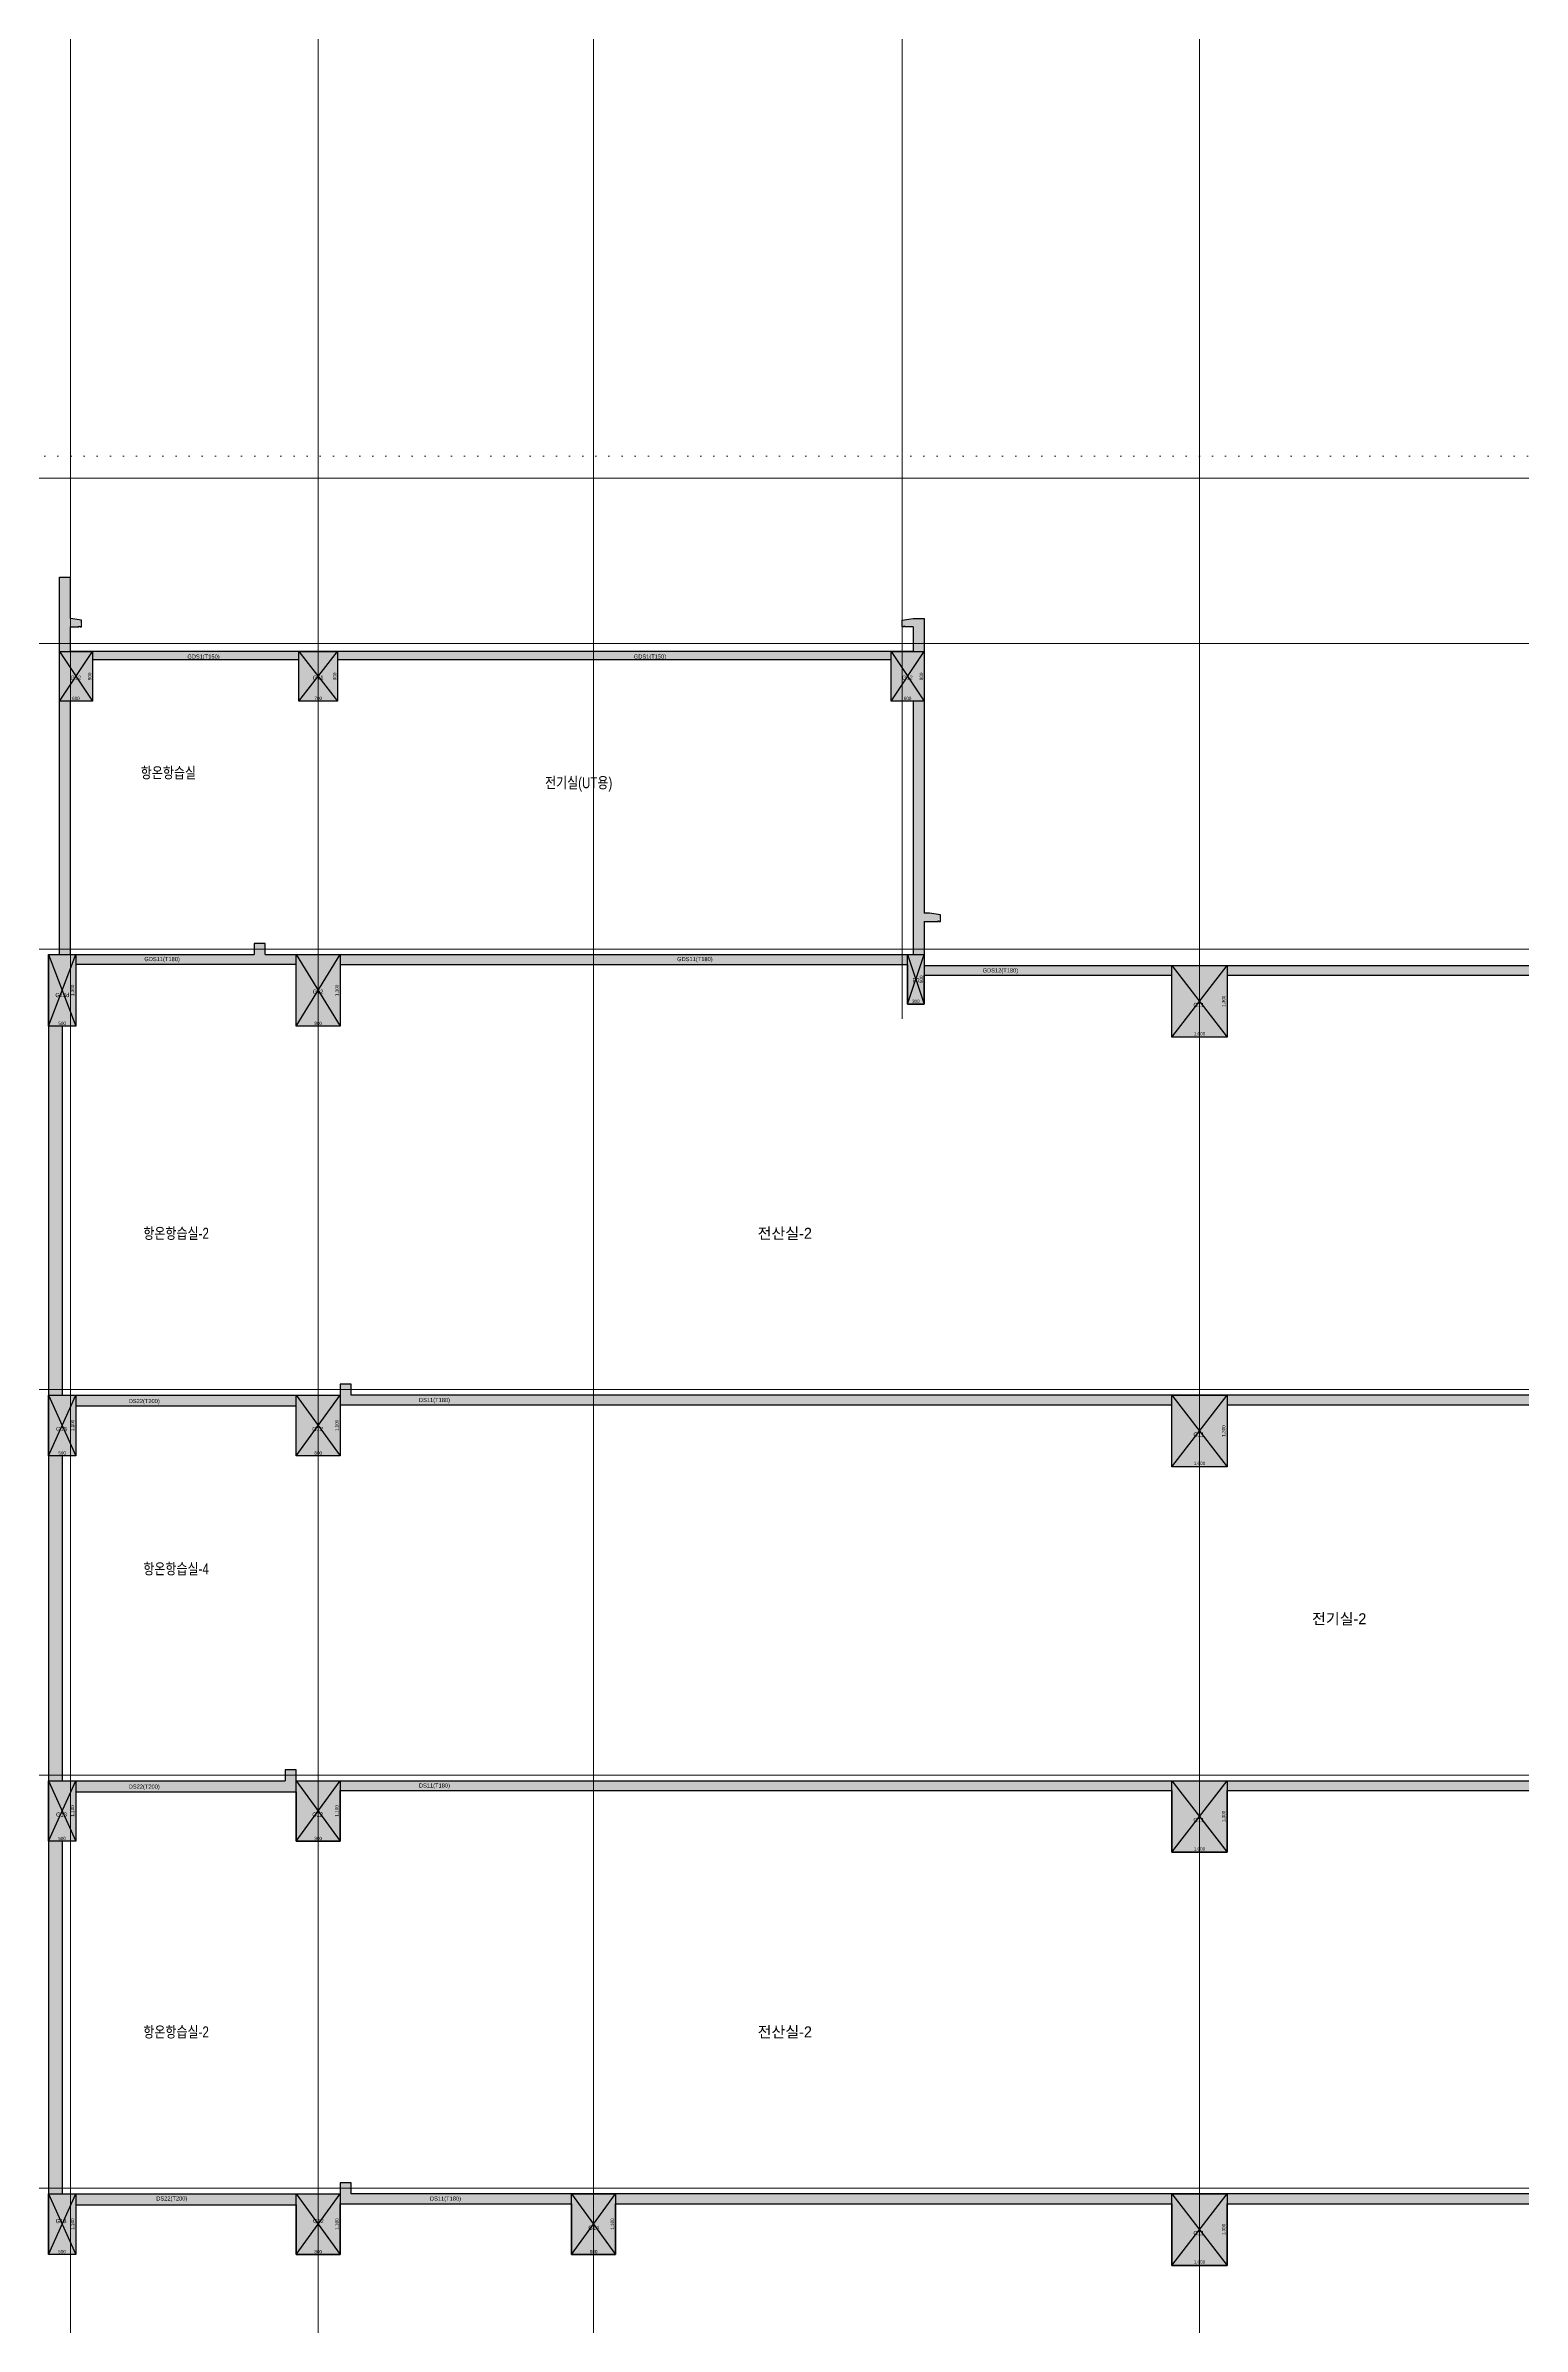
# Model space of a CAD drawing. Header units: millimetres. Extents: x 0 to 841000, y -4805 to 148500.
# Drawn here: x 327938 to 354751, y 50171 to 91582 of the extents above; entities that cross this region are included whole.
import ezdxf
from ezdxf.enums import TextEntityAlignment as Align

# ---------------------------------------------------------------- set-up
doc = ezdxf.new("R2010")
doc.units = ezdxf.units.MM
doc.header["$LTSCALE"] = 250
doc.linetypes.add('DOT', pattern=[6.35, 0, -6.35])
doc.layers.get('Defpoints').update_dxf_attribs({"color": 151})
doc.layers.add('A-CON', color=2, linetype='Continuous')
doc.layers.add('구조SOLID', color=253, linetype='Continuous')
doc.layers.add('AS-HIDLINE', color=205, linetype='Continuous', plot=False)
doc.layers.add('NO-TEXT', color=150, linetype='Continuous', plot=False)
doc.layers.add('CEN', color=1, linetype='Continuous', lineweight=9)
doc.styles.add('Gdim', font='Dotum.ttf')
doc.dimstyles.new('G-Xdim', dxfattribs={"dimscale": 30, "dimtxt": 2, "dimasz": 1, "dimexe": 1.2, "dimexo": 1.2, "dimgap": 0, "dimtad": 1, "dimdec": 1, "dimdsep": 46, "dimlunit": 6, "dimtxsty": 'Gdim', "dimcen": 1, "dimse1": 1, "dimse2": 1, "dimsd1": 1, "dimsd2": 1, "dimclrd": 1, "dimclre": 1, "dimclrt": 256, "dimadec": 0, "dimazin": 0, "dimtfac": 1, "dimtdec": 1, "dimtix": 1, "dimtmove": 2, "dimatfit": 1, "dimfxl": 2, "dimtolj": 1, "dimlwd": -1, "dimlwe": -1, "dimarcsym": 0})

# ---------------------------------------------------------------- blocks, each defined once
blk = doc.blocks.new('*D240')
at = {"layer": 'Defpoints', "color": 0, "linetype": 'Continuous', "transparency": 16777216}
for p in [(-500, -1100), (0, -1080), (0, -1100)]:
    blk.add_point(p, dxfattribs=at)
at = {"layer": 'AS-HIDLINE', "linetype": 'Continuous', "transparency": 16777216, "insert": (-250, -1050), "char_height": 60, "attachment_point": 5, "style": 'Gdim'}
blk.add_mtext('\\A1;500', dxfattribs=at)
blk = doc.blocks.new('*D241')
at = {"layer": 'Defpoints', "color": 0, "linetype": 'Continuous', "transparency": 16777216}
for p in [(0, 0), (-20, 0), (0, -1100)]:
    blk.add_point(p, dxfattribs=at)
at = {"layer": 'AS-HIDLINE', "linetype": 'Continuous', "transparency": 16777216, "insert": (-56, -550), "char_height": 60, "attachment_point": 5, "rotation": 90, "style": 'Gdim'}
blk.add_mtext('\\A1;1,100', dxfattribs=at)
blk = doc.blocks.new('*D226')
at = {"layer": 'Defpoints', "color": 0, "linetype": 'Continuous', "transparency": 16777216}
for p in [(-700, -1300), (300, -1280), (300, -1300)]:
    blk.add_point(p, dxfattribs=at)
at = {"layer": 'AS-HIDLINE', "linetype": 'Continuous', "transparency": 16777216, "insert": (-200, -1244), "char_height": 60, "attachment_point": 5, "style": 'Gdim'}
blk.add_mtext('\\A1;1,000', dxfattribs=at)
blk = doc.blocks.new('*D227')
at = {"layer": 'Defpoints', "color": 0, "linetype": 'Continuous', "transparency": 16777216}
for p in [(300, 0), (280, 0), (300, -1300)]:
    blk.add_point(p, dxfattribs=at)
at = {"layer": 'AS-HIDLINE', "linetype": 'Continuous', "transparency": 16777216, "insert": (244, -650), "char_height": 60, "attachment_point": 5, "rotation": 90, "style": 'Gdim'}
blk.add_mtext('\\A1;1,300', dxfattribs=at)
blk = doc.blocks.new('*D184')
at = {"layer": 'Defpoints', "color": 0, "linetype": 'Continuous', "transparency": 16777216}
for p in [(-500, -1100), (300, -1080), (300, -1100)]:
    blk.add_point(p, dxfattribs=at)
at = {"layer": 'AS-HIDLINE', "linetype": 'Continuous', "transparency": 16777216, "insert": (-100, -1050), "char_height": 60, "attachment_point": 5, "style": 'Gdim'}
blk.add_mtext('\\A1;800', dxfattribs=at)
blk = doc.blocks.new('*D185')
at = {"layer": 'Defpoints', "color": 0, "linetype": 'Continuous', "transparency": 16777216}
for p in [(300, 0), (280, 0), (300, -1100)]:
    blk.add_point(p, dxfattribs=at)
at = {"layer": 'AS-HIDLINE', "linetype": 'Continuous', "transparency": 16777216, "insert": (244, -550), "char_height": 60, "attachment_point": 5, "rotation": 90, "style": 'Gdim'}
blk.add_mtext('\\A1;1,100', dxfattribs=at)
blk = doc.blocks.new('*D268')
at = {"layer": 'Defpoints', "color": 0, "linetype": 'Continuous', "transparency": 16777216}
for p in [(0, -900), (300, -880), (300, -900)]:
    blk.add_point(p, dxfattribs=at)
at = {"layer": 'AS-HIDLINE', "linetype": 'Continuous', "transparency": 16777216, "insert": (150, -850), "char_height": 60, "attachment_point": 5, "style": 'Gdim'}
blk.add_mtext('\\A1;300', dxfattribs=at)
blk = doc.blocks.new('*D269')
at = {"layer": 'Defpoints', "color": 0, "linetype": 'Continuous', "transparency": 16777216}
for p in [(300, 0), (280, 0), (300, -900)]:
    blk.add_point(p, dxfattribs=at)
at = {"layer": 'AS-HIDLINE', "linetype": 'Continuous', "transparency": 16777216, "insert": (250, -450), "char_height": 60, "attachment_point": 5, "rotation": 90, "style": 'Gdim'}
blk.add_mtext('\\A1;900', dxfattribs=at)
blk = doc.blocks.new('*D270')
at = {"layer": 'Defpoints', "color": 0, "linetype": 'Continuous', "transparency": 16777216}
for p in [(-500, -900), (100, -880), (100, -900)]:
    blk.add_point(p, dxfattribs=at)
at = {"layer": 'AS-HIDLINE', "linetype": 'Continuous', "transparency": 16777216, "insert": (-200, -850), "char_height": 60, "attachment_point": 5, "style": 'Gdim'}
blk.add_mtext('\\A1;600', dxfattribs=at)
blk = doc.blocks.new('*D271')
at = {"layer": 'Defpoints', "color": 0, "linetype": 'Continuous', "transparency": 16777216}
for p in [(100, 0), (80, 0), (100, -900)]:
    blk.add_point(p, dxfattribs=at)
at = {"layer": 'AS-HIDLINE', "linetype": 'Continuous', "transparency": 16777216, "insert": (50, -450), "char_height": 60, "attachment_point": 5, "rotation": 90, "style": 'Gdim'}
blk.add_mtext('\\A1;900', dxfattribs=at)
blk = doc.blocks.new('*D272')
at = {"layer": 'Defpoints', "color": 0, "linetype": 'Continuous', "transparency": 16777216}
for p in [(-700, -900), (0, -880), (0, -900)]:
    blk.add_point(p, dxfattribs=at)
at = {"layer": 'AS-HIDLINE', "linetype": 'Continuous', "transparency": 16777216, "insert": (-350, -850), "char_height": 60, "attachment_point": 5, "style": 'Gdim'}
blk.add_mtext('\\A1;700', dxfattribs=at)
blk = doc.blocks.new('*D273')
at = {"layer": 'Defpoints', "color": 0, "linetype": 'Continuous', "transparency": 16777216}
for p in [(0, 0), (-20, 0), (0, -900)]:
    blk.add_point(p, dxfattribs=at)
at = {"layer": 'AS-HIDLINE', "linetype": 'Continuous', "transparency": 16777216, "insert": (-50, -450), "char_height": 60, "attachment_point": 5, "rotation": 90, "style": 'Gdim'}
blk.add_mtext('\\A1;900', dxfattribs=at)
blk = doc.blocks.new('*D280')
at = {"layer": 'Defpoints', "color": 0, "linetype": 'Continuous', "transparency": 16777216}
for p in [(-500, -900), (100, -880), (100, -900)]:
    blk.add_point(p, dxfattribs=at)
at = {"layer": 'AS-HIDLINE', "linetype": 'Continuous', "transparency": 16777216, "insert": (-200, -850), "char_height": 60, "attachment_point": 5, "style": 'Gdim'}
blk.add_mtext('\\A1;600', dxfattribs=at)
blk = doc.blocks.new('*D281')
at = {"layer": 'Defpoints', "color": 0, "linetype": 'Continuous', "transparency": 16777216}
for p in [(100, 0), (80, 0), (100, -900)]:
    blk.add_point(p, dxfattribs=at)
at = {"layer": 'AS-HIDLINE', "linetype": 'Continuous', "transparency": 16777216, "insert": (50, -450), "char_height": 60, "attachment_point": 5, "rotation": 90, "style": 'Gdim'}
blk.add_mtext('\\A1;900', dxfattribs=at)
blk = doc.blocks.new('*D224')
at = {"layer": 'Defpoints', "color": 0, "linetype": 'Continuous', "transparency": 16777216}
for p in [(-500, -1300), (300, -1280), (300, -1300)]:
    blk.add_point(p, dxfattribs=at)
at = {"layer": 'AS-HIDLINE', "linetype": 'Continuous', "transparency": 16777216, "insert": (-100, -1250), "char_height": 60, "attachment_point": 5, "style": 'Gdim'}
blk.add_mtext('\\A1;800', dxfattribs=at)
blk = doc.blocks.new('*D225')
at = {"layer": 'Defpoints', "color": 0, "linetype": 'Continuous', "transparency": 16777216}
for p in [(300, 0), (280, 0), (300, -1300)]:
    blk.add_point(p, dxfattribs=at)
at = {"layer": 'AS-HIDLINE', "linetype": 'Continuous', "transparency": 16777216, "insert": (244, -650), "char_height": 60, "attachment_point": 5, "rotation": 90, "style": 'Gdim'}
blk.add_mtext('\\A1;1,300', dxfattribs=at)
blk = doc.blocks.new('*D286')
at = {"layer": 'Defpoints', "color": 0, "linetype": 'Continuous', "transparency": 16777216}
for p in [(-500, -1300), (0, -1280), (0, -1300)]:
    blk.add_point(p, dxfattribs=at)
at = {"layer": 'AS-HIDLINE', "linetype": 'Continuous', "transparency": 16777216, "insert": (-250, -1250), "char_height": 60, "attachment_point": 5, "style": 'Gdim'}
blk.add_mtext('\\A1;500', dxfattribs=at)
blk = doc.blocks.new('*D287')
at = {"layer": 'Defpoints', "color": 0, "linetype": 'Continuous', "transparency": 16777216}
for p in [(0, 0), (-20, 0), (0, -1300)]:
    blk.add_point(p, dxfattribs=at)
at = {"layer": 'AS-HIDLINE', "linetype": 'Continuous', "transparency": 16777216, "insert": (-56, -650), "char_height": 60, "attachment_point": 5, "rotation": 90, "style": 'Gdim'}
blk.add_mtext('\\A1;1,300', dxfattribs=at)
blk = doc.blocks.new('*U118')
at = {"layer": 'AS-HIDLINE', "linetype": 'Continuous'}
for p, q in [((-500, -1100), (0, 0)), ((-500, 0), (0, -1100))]:
    blk.add_line(p, q, dxfattribs=at)
blk.add_lwpolyline([(-500, -1100), (-500, 0), (0, 0), (0, -1100)], close=True, dxfattribs=at)
dim = blk.add_linear_dim(base=(-19.87, 0), p1=(0, -1100), p2=(0, 0), angle=90, dimstyle='G-Xdim', override={"dimtxsty": 'Gdim'}, dxfattribs=at)
dim.commit()
dim.dimension.update_dxf_attribs({"geometry": '*D241', "text_midpoint": (-55.69, -550)})
dim = blk.add_linear_dim(base=(0, -1080.06), p1=(-500, -1100), p2=(0, -1100), dimstyle='G-Xdim', override={"dimtxsty": 'Gdim'}, dxfattribs=at)
dim.commit()
dim.dimension.update_dxf_attribs({"geometry": '*D240', "text_midpoint": (-250, -1050.02)})
blk = doc.blocks.new('*U111')
at = {"layer": 'AS-HIDLINE', "linetype": 'Continuous'}
for p, q in [((-700, -1300), (300, 0)), ((-700, 0), (300, -1300))]:
    blk.add_line(p, q, dxfattribs=at)
blk.add_lwpolyline([(-700, -1300), (-700, 0), (300, 0), (300, -1300)], close=True, dxfattribs=at)
dim = blk.add_linear_dim(base=(280.13, 0), p1=(300, -1300), p2=(300, 0), angle=90, dimstyle='G-Xdim', override={"dimtxsty": 'Gdim'}, dxfattribs=at)
dim.commit()
dim.dimension.update_dxf_attribs({"geometry": '*D227', "text_midpoint": (244.31, -650)})
dim = blk.add_linear_dim(base=(300, -1280.06), p1=(-700, -1300), p2=(300, -1300), dimstyle='G-Xdim', override={"dimtxsty": 'Gdim'}, dxfattribs=at)
dim.commit()
dim.dimension.update_dxf_attribs({"geometry": '*D226', "text_midpoint": (-200, -1244.24)})
blk = doc.blocks.new('*U90')
at = {"layer": 'AS-HIDLINE', "linetype": 'Continuous'}
for p, q in [((-500, -1100), (300, 0)), ((-500, 0), (300, -1100))]:
    blk.add_line(p, q, dxfattribs=at)
blk.add_lwpolyline([(-500, -1100), (-500, 0), (300, 0), (300, -1100)], close=True, dxfattribs=at)
dim = blk.add_linear_dim(base=(280.13, 0), p1=(300, -1100), p2=(300, 0), angle=90, dimstyle='G-Xdim', override={"dimtxsty": 'Gdim'}, dxfattribs=at)
dim.commit()
dim.dimension.update_dxf_attribs({"geometry": '*D185', "text_midpoint": (244.31, -550)})
dim = blk.add_linear_dim(base=(300, -1080.06), p1=(-500, -1100), p2=(300, -1100), dimstyle='G-Xdim', override={"dimtxsty": 'Gdim'}, dxfattribs=at)
dim.commit()
dim.dimension.update_dxf_attribs({"geometry": '*D184', "text_midpoint": (-100, -1050.02)})
blk = doc.blocks.new('*U132')
at = {"layer": 'AS-HIDLINE', "linetype": 'Continuous'}
for p, q in [((0, -900), (300, 0)), ((0, 0), (300, -900))]:
    blk.add_line(p, q, dxfattribs=at)
blk.add_lwpolyline([(0, -900), (0, 0), (300, 0), (300, -900)], close=True, dxfattribs=at)
dim = blk.add_linear_dim(base=(280.13, 0), p1=(300, -900), p2=(300, 0), angle=90, dimstyle='G-Xdim', override={"dimtxsty": 'Gdim'}, dxfattribs=at)
dim.commit()
dim.dimension.update_dxf_attribs({"geometry": '*D269', "text_midpoint": (250.09, -450)})
dim = blk.add_linear_dim(base=(300, -880.06), p1=(0, -900), p2=(300, -900), dimstyle='G-Xdim', override={"dimtxsty": 'Gdim'}, dxfattribs=at)
dim.commit()
dim.dimension.update_dxf_attribs({"geometry": '*D268', "text_midpoint": (150, -850.02)})
blk = doc.blocks.new('*U133')
at = {"layer": 'AS-HIDLINE', "linetype": 'Continuous'}
for p, q in [((-500, -900), (100, 0)), ((-500, 0), (100, -900))]:
    blk.add_line(p, q, dxfattribs=at)
blk.add_lwpolyline([(-500, -900), (-500, 0), (100, 0), (100, -900)], close=True, dxfattribs=at)
dim = blk.add_linear_dim(base=(80.13, 0), p1=(100, -900), p2=(100, 0), angle=90, dimstyle='G-Xdim', override={"dimtxsty": 'Gdim'}, dxfattribs=at)
dim.commit()
dim.dimension.update_dxf_attribs({"geometry": '*D271', "text_midpoint": (50.09, -450)})
dim = blk.add_linear_dim(base=(100, -880.06), p1=(-500, -900), p2=(100, -900), dimstyle='G-Xdim', override={"dimtxsty": 'Gdim'}, dxfattribs=at)
dim.commit()
dim.dimension.update_dxf_attribs({"geometry": '*D270', "text_midpoint": (-200, -850.02)})
blk = doc.blocks.new('*U134')
at = {"layer": 'AS-HIDLINE', "linetype": 'Continuous'}
for p, q in [((-700, -900), (0, 0)), ((-700, 0), (0, -900))]:
    blk.add_line(p, q, dxfattribs=at)
blk.add_lwpolyline([(-700, -900), (-700, 0), (0, 0), (0, -900)], close=True, dxfattribs=at)
dim = blk.add_linear_dim(base=(-19.87, 0), p1=(0, -900), p2=(0, 0), angle=90, dimstyle='G-Xdim', override={"dimtxsty": 'Gdim'}, dxfattribs=at)
dim.commit()
dim.dimension.update_dxf_attribs({"geometry": '*D273', "text_midpoint": (-49.91, -450)})
dim = blk.add_linear_dim(base=(0, -880.06), p1=(-700, -900), p2=(0, -900), dimstyle='G-Xdim', override={"dimtxsty": 'Gdim'}, dxfattribs=at)
dim.commit()
dim.dimension.update_dxf_attribs({"geometry": '*D272', "text_midpoint": (-350, -850.02)})
blk = doc.blocks.new('*U138')
at = {"layer": 'AS-HIDLINE', "linetype": 'Continuous'}
for p, q in [((-500, -900), (100, 0)), ((-500, 0), (100, -900))]:
    blk.add_line(p, q, dxfattribs=at)
blk.add_lwpolyline([(-500, -900), (-500, 0), (100, 0), (100, -900)], close=True, dxfattribs=at)
dim = blk.add_linear_dim(base=(80.13, 0), p1=(100, -900), p2=(100, 0), angle=90, dimstyle='G-Xdim', override={"dimtxsty": 'Gdim'}, dxfattribs=at)
dim.commit()
dim.dimension.update_dxf_attribs({"geometry": '*D281', "text_midpoint": (50.09, -450)})
dim = blk.add_linear_dim(base=(100, -880.06), p1=(-500, -900), p2=(100, -900), dimstyle='G-Xdim', override={"dimtxsty": 'Gdim'}, dxfattribs=at)
dim.commit()
dim.dimension.update_dxf_attribs({"geometry": '*D280', "text_midpoint": (-200, -850.02)})
blk = doc.blocks.new('*U110')
at = {"layer": 'AS-HIDLINE', "linetype": 'Continuous'}
for p, q in [((-500, -1300), (300, 0)), ((-500, 0), (300, -1300))]:
    blk.add_line(p, q, dxfattribs=at)
blk.add_lwpolyline([(-500, -1300), (-500, 0), (300, 0), (300, -1300)], close=True, dxfattribs=at)
dim = blk.add_linear_dim(base=(280.13, 0), p1=(300, -1300), p2=(300, 0), angle=90, dimstyle='G-Xdim', override={"dimtxsty": 'Gdim'}, dxfattribs=at)
dim.commit()
dim.dimension.update_dxf_attribs({"geometry": '*D225', "text_midpoint": (244.31, -650)})
dim = blk.add_linear_dim(base=(300, -1280.06), p1=(-500, -1300), p2=(300, -1300), dimstyle='G-Xdim', override={"dimtxsty": 'Gdim'}, dxfattribs=at)
dim.commit()
dim.dimension.update_dxf_attribs({"geometry": '*D224', "text_midpoint": (-100, -1250.02)})
blk = doc.blocks.new('*U141')
at = {"layer": 'AS-HIDLINE', "linetype": 'Continuous'}
for p, q in [((-500, -1300), (0, 0)), ((-500, 0), (0, -1300))]:
    blk.add_line(p, q, dxfattribs=at)
blk.add_lwpolyline([(-500, -1300), (-500, 0), (0, 0), (0, -1300)], close=True, dxfattribs=at)
dim = blk.add_linear_dim(base=(-19.87, 0), p1=(0, -1300), p2=(0, 0), angle=90, dimstyle='G-Xdim', override={"dimtxsty": 'Gdim'}, dxfattribs=at)
dim.commit()
dim.dimension.update_dxf_attribs({"geometry": '*D287', "text_midpoint": (-55.69, -650)})
dim = blk.add_linear_dim(base=(0, -1280.06), p1=(-500, -1300), p2=(0, -1300), dimstyle='G-Xdim', override={"dimtxsty": 'Gdim'}, dxfattribs=at)
dim.commit()
dim.dimension.update_dxf_attribs({"geometry": '*D286', "text_midpoint": (-250, -1250.02)})

msp = doc.modelspace()

# ---------------------------------------------------------------- hatches: boundary and pattern name
at = {"layer": '구조SOLID', "transparency": 33554687}
h = msp.add_hatch(color=256, dxfattribs=at)
h.dxf.hatch_style = 1
h.paths.add_polyline_path([(349388.209, 52398.931), (359488.209, 52398.931), (359488.209, 51478.931), (360288.209, 51478.931), (360288.209, 52398.931), (364488.209, 52398.931), (364488.209, 51478.931), (365288.209, 51478.931), (365288.209, 52378.931), (369288.209, 52378.931), (369288.209, 51278.931), (369538.209, 51278.931), (369538.209, 50498.931), (369788.209, 50498.931), (369788.209, 76128.931), (369588.209, 76128.931), (369588.209, 75828.931), (369388.209, 75798.931), (369388.209, 75693.931), (369433.209, 75693.931), (369588.209, 75678.931), (369588.209, 74878.931), (343888.211, 74878.931), (343888.211, 75678.931), (344143.211, 75678.931), (344143.211, 75693.931), (344188.211, 75798.931), (343988.211, 75828.931), (343888.211, 75828.931), (343888.211, 81178.928), (343688.211, 81178.928), (343488.211, 81148.928), (343488.211, 81043.928), (343533.211, 81043.928), (343688.211, 81028.928), (343688.211, 80578.931), (328388.209, 80578.931), (328388.209, 81028.928), (328543.209, 81028.928), (328543.209, 81043.928), (328588.209, 81148.928), (328388.209, 81178.928), (328388.209, 81928.928), (328188.209, 81928.928), (328188.209, 75078.931), (327988.209, 75078.931), (327988.209, 51478.931), (328488.209, 51478.931), (328488.209, 52378.931), (332488.209, 52378.931), (332488.209, 51478.931), (333288.209, 51478.931), (333288.209, 52398.931), (337488.211, 52398.931), (337488.211, 51478.931), (338288.211, 51478.931), (338288.211, 52398.931), (348388.209, 52398.931), (348388.209, 51278.931), (349388.209, 51278.931)])
h.paths.add_polyline_path([(333488.209, 52578.931), (333488.209, 52778.931), (333288.209, 52778.931), (333288.209, 52578.931), (328238.209, 52578.931), (328238.209, 58978.931), (328488.209, 58978.931), (328488.209, 59878.931), (332488.209, 59878.931), (332488.209, 58978.931), (333288.209, 58978.931), (333288.209, 59898.931), (348388.209, 59898.931), (348388.209, 58778.931), (349388.209, 58778.931), (349388.209, 59898.931), (364488.209, 59898.931), (364488.209, 58978.931), (365288.209, 58978.931), (365288.209, 59878.931), (369288.209, 59878.931), (369288.209, 58978.931), (369538.209, 58978.931), (369538.209, 52578.931), (364488.209, 52578.931), (364488.209, 52778.931), (364288.209, 52778.931), (364288.209, 52578.931)], flags=16)
h.paths.add_polyline_path([(332488.209, 60078.931), (332488.209, 60278.931), (332288.209, 60278.931), (332288.209, 60078.931), (328238.209, 60078.931), (328238.209, 65978.931), (328488.209, 65978.931), (328488.209, 66878.931), (332488.209, 66878.931), (332488.209, 65978.931), (333288.209, 65978.931), (333288.209, 66898.931), (348388.209, 66898.931), (348388.209, 65778.931), (349388.209, 65778.931), (349388.209, 66898.931), (364488.209, 66898.931), (364488.209, 65978.931), (365288.209, 65978.931), (365288.209, 66878.931), (369288.209, 66878.931), (369288.209, 65978.931), (369538.209, 65978.931), (369538.209, 60078.931), (365488.209, 60078.931), (365488.209, 60278.931), (365288.209, 60278.931), (365288.209, 60078.931)], flags=16)
h.paths.add_polyline_path([(333488.209, 67078.931), (333488.209, 67278.931), (333288.209, 67278.931), (333288.209, 67078.931), (328238.209, 67078.931), (328238.209, 73778.931), (328488.209, 73778.931), (328488.209, 74898.931), (332488.209, 74898.931), (332488.209, 73778.931), (333288.209, 73778.931), (333288.209, 74898.931), (343588.211, 74898.931), (343588.211, 74178.931), (343888.211, 74178.931), (343888.211, 74698.931), (348388.209, 74698.931), (348388.209, 73578.931), (349388.209, 73578.931), (349388.209, 74698.931), (364488.209, 74698.931), (364488.209, 73578.931), (365288.209, 73578.931), (365288.209, 74698.931), (369288.209, 74698.931), (369288.209, 73778.931), (369538.209, 73778.931), (369538.209, 67078.931), (364488.209, 67078.931), (364488.209, 67278.931), (364288.209, 67278.931), (364288.209, 67078.931)], flags=16)
h.paths.add_polyline_path([(343688.211, 75078.931), (331923.209, 75078.931), (331923.209, 75278.931), (331723.209, 75278.931), (331723.209, 75078.931), (328388.209, 75078.931), (328388.209, 79678.931), (328788.209, 79678.931), (328788.209, 80428.931), (332538.209, 80428.931), (332538.209, 79678.931), (333238.209, 79678.931), (333238.209, 80428.931), (343288.211, 80428.931), (343288.211, 79678.931), (343688.211, 79678.931)], flags=16)

# ---------------------------------------------------------------- linework, layer by layer
at = {"layer": 'A-CON'}
for p, q in [((328188.209, 81928.928, 0), (328388.209, 81928.928, 0)), ((328188.209, 75078.931, 0), (328188.209, 81928.928, 0)), ((328388.209, 81178.928), (328388.209, 81928.928, 0)), ((328588.209, 81148.928, 0), (328388.209, 81178.928, 0)), ((343488.211, 81148.928, 0), (343688.211, 81178.928, 0)), ((343688.211, 81178.928, 0), (343888.211, 81178.928, 0)), ((343888.211, 81178.928), (343888.211, 75828.931)), ((328388.209, 80578.931), (328388.209, 81028.928)), ((328388.209, 81028.928, 0), (328543.209, 81028.928, 0)), ((328543.209, 81028.928, 0), (328543.209, 81043.928, 0)), ((328543.209, 81043.928, 0), (328558.209, 81043.928, 0)), ((328558.209, 81043.928, 0), (328558.209, 81028.928, 0)), ((328558.209, 81028.928, 0), (328588.209, 81028.928, 0)), ((328588.209, 81028.928, 0), (328588.209, 81148.928, 0)), ((343488.211, 81028.928, 0), (343488.211, 81148.928, 0)), ((343518.211, 81028.928, 0), (343488.211, 81028.928, 0)), ((343533.211, 81043.928, 0), (343518.211, 81043.928, 0)), ((343518.211, 81043.928, 0), (343518.211, 81028.928, 0)), ((343533.211, 81028.928, 0), (343533.211, 81043.928, 0)), ((343688.211, 81028.928, 0), (343533.211, 81028.928, 0)), ((343688.211, 81028.928, 0), (343688.211, 80578.931)), ((343688.211, 80578.931), (328388.209, 80578.931)), ((332538.209, 80428.931), (328788.209, 80428.931)), ((328788.209, 80428.931), (328788.209, 79678.931)), ((332538.209, 79678.931), (332538.209, 80428.931)), ((343288.211, 80428.931), (333238.209, 80428.931)), ((333238.209, 80428.931), (333238.209, 79678.931)), ((343288.211, 79678.931), (343288.211, 80428.931)), ((328388.209, 75078.931), (328388.209, 79678.931)), ((328788.209, 79678.931), (328388.209, 79678.931)), ((333238.209, 79678.931), (332538.209, 79678.931)), ((343688.211, 79678.931), (343288.211, 79678.931)), ((343688.211, 79678.931), (343688.211, 75078.931)), ((343988.211, 75828.931), (343888.211, 75828.931)), ((344188.211, 75798.931), (343988.211, 75828.931)), ((344188.211, 75678.931), (344188.211, 75798.931)), ((343888.211, 75678.931), (343888.211, 74878.931)), ((343888.211, 75678.931), (344143.211, 75678.931)), ((344143.211, 75678.931), (344143.211, 75693.931)), ((344143.211, 75693.931), (344158.211, 75693.931)), ((344158.211, 75693.931), (344158.211, 75678.931)), ((344158.211, 75678.931), (344188.211, 75678.931)), ((327988.209, 75078.931), (327988.209, 51478.931)), ((327988.209, 75078.931), (328188.209, 75078.931, 0)), ((328388.209, 75078.931), (331723.209, 75078.931)), ((331923.209, 75278.931), (331723.209, 75278.931)), ((331723.209, 75278.931), (331723.209, 75078.931)), ((331923.209, 75079.73), (331923.209, 75278.931)), ((331923.209, 75078.931), (343688.211, 75078.931)), ((332488.209, 74898.931), (328488.209, 74898.931)), ((328488.209, 74898.931), (328488.209, 73778.931)), ((332488.209, 73778.931), (332488.209, 74898.931)), ((333288.209, 74898.931), (343588.211, 74898.931)), ((333288.209, 74898.931), (333288.209, 73778.931)), ((343588.211, 74898.931), (343588.211, 74178.931)), ((343888.211, 74878.931), (369588.209, 74878.931)), ((348388.209, 74698.931), (343888.211, 74698.931)), ((343888.211, 74178.931), (343888.211, 74698.931)), ((348388.209, 73578.931), (348388.209, 74698.931)), ((364488.209, 74698.931), (349388.209, 74698.931)), ((349388.209, 74698.931), (349388.209, 73578.931)), ((343588.211, 74178.931), (343888.211, 74178.931)), ((328238.209, 73778.931), (328238.209, 67078.931)), ((328488.209, 73778.931), (328238.209, 73778.931)), ((333288.209, 73778.931), (332488.209, 73778.931)), ((349388.209, 73578.931), (348388.209, 73578.931)), ((333488.209, 67278.931), (333288.209, 67278.931)), ((333288.209, 67278.931), (333288.209, 67078.931)), ((333488.209, 67079.73), (333488.209, 67278.931)), ((328238.209, 67078.931), (333288.209, 67078.931)), ((332488.209, 66878.931), (328488.209, 66878.931)), ((328488.209, 66878.931), (328488.209, 65978.931)), ((332488.209, 65978.931), (332488.209, 66878.931)), ((348388.209, 66898.931), (333288.209, 66898.931)), ((333288.209, 66898.931), (333288.209, 65978.931)), ((364288.209, 67078.931), (333488.209, 67078.931)), ((348388.209, 65778.931), (348388.209, 66898.931)), ((364488.209, 66898.931), (349388.209, 66898.931)), ((349388.209, 66898.931), (349388.209, 65778.931)), ((328488.209, 65978.931), (328238.209, 65978.931)), ((328238.209, 65978.931), (328238.209, 60078.931)), ((333288.209, 65978.931), (332488.209, 65978.931)), ((349388.209, 65778.931), (348388.209, 65778.931)), ((328238.209, 60078.931), (332288.209, 60078.931)), ((332488.209, 60278.931), (332288.209, 60278.931)), ((332288.209, 60278.931), (332288.209, 60078.931)), ((332488.209, 60078.931), (332488.209, 60278.931)), ((332488.209, 60078.931), (365288.209, 60078.931)), ((328488.209, 59878.931), (332488.209, 59878.931)), ((328488.209, 59878.931), (328488.209, 58978.931)), ((332488.209, 59878.931), (332488.209, 58978.931)), ((333288.209, 59898.931), (348388.209, 59898.931)), ((333288.209, 58978.931), (333288.209, 59898.931)), ((348388.209, 59898.931), (348388.209, 58778.931)), ((349388.209, 59898.931), (364488.209, 59898.931)), ((349388.209, 58778.931), (349388.209, 59898.931)), ((328238.209, 58978.931), (328238.209, 52578.931)), ((328488.209, 58978.931), (328238.209, 58978.931)), ((332488.209, 58978.931), (333288.209, 58978.931)), ((348388.209, 58778.931), (349388.209, 58778.931)), ((333488.209, 52778.931), (333288.209, 52778.931)), ((333288.209, 52778.931), (333288.209, 52578.931)), ((333488.209, 52578.931), (333488.209, 52778.931)), ((328238.209, 52578.931), (333288.209, 52578.931)), ((328488.209, 52378.931), (332488.209, 52378.931)), ((328488.209, 52378.931), (328488.209, 51478.931)), ((332488.209, 52378.931), (332488.209, 51478.931)), ((333288.209, 52398.931), (337488.211, 52398.931)), ((333288.209, 51478.931), (333288.209, 52398.931)), ((364288.209, 52578.931), (333488.209, 52578.931)), ((337488.211, 52398.931), (337488.211, 51478.931)), ((338288.211, 52398.931), (348388.209, 52398.931)), ((338288.211, 51478.931), (338288.211, 52398.931)), ((348388.209, 52398.931), (348388.209, 51278.931)), ((349388.209, 52398.931), (359488.209, 52398.931)), ((349388.209, 51278.931), (349388.209, 52398.931)), ((328488.209, 51478.931), (327988.209, 51478.931)), ((332488.209, 51478.931), (333288.209, 51478.931)), ((337488.211, 51478.931), (338288.211, 51478.931)), ((348388.209, 51278.931), (349388.209, 51278.931))]:
    msp.add_line(p, q, dxfattribs=at)
at = {"layer": 'CEN'}
for p, q in [((328388.209, 105175.547), (328388.209, 23234.416)), ((332888.209, 105175.547), (332888.209, 23234.416)), ((337888.211, 105175.547), (337888.211, 23234.416)), ((343488.209, 105175.547), (343488.209, 73912.074)), ((348888.209, 105175.547), (348888.209, 23234.416)), ((324588.209, 83728.931), (380882.413, 83728.931)), ((324588.209, 80728.931), (380882.413, 80728.931)), ((324588.209, 75178.931), (380882.413, 75178.931)), ((324588.209, 67178.931), (380882.413, 67178.931)), ((324588.209, 60178.931), (380882.413, 60178.931)), ((324588.209, 52678.931), (380882.413, 52678.931))]:
    msp.add_line(p, q, dxfattribs=at)
at = {"layer": 'CEN', "color": 11, "linetype": 'DOT', "ltscale": 0.15}
msp.add_line((324588.209, 84128.931), (380882.413, 84128.931), dxfattribs=at)

# ---------------------------------------------------------------- block references
at = {"layer": 'AS-HIDLINE', "linetype": 'Continuous'}
for name, p in [('*U133', (328688.209, 80578.931)), ('*U134', (333238.209, 80578.931)), ('*U138', (343788.211, 80578.931)), ('*U141', (328488.209, 75078.931)), ('*U110', (332988.209, 75078.931)), ('*U132', (343588.211, 75078.931)), ('*U111', (349088.209, 74878.931)), ('*U118', (328488.209, 67078.931)), ('*U90', (332988.209, 67078.931)), ('*U111', (349088.209, 67078.931)), ('*U118', (328488.209, 60078.931)), ('*U90', (332988.209, 60078.931)), ('*U111', (349088.209, 60078.931)), ('*U118', (328488.209, 52578.931)), ('*U90', (332988.209, 52578.931)), ('*U90', (337988.211, 52578.931)), ('*U111', (349088.209, 52578.931))]:
    msp.add_blockref(name, p, dxfattribs=at)

# ---------------------------------------------------------------- texts
at = {"layer": 'AS-HIDLINE', "linetype": 'Continuous', "style": 'Gdim'}
for s, p in [('GDS1(T150)', (330805.006, 80489.405)), ('GDS1(T150)', (338911.269, 80489.405)), ('G12', (328484.966, 80105.889)), ('G11', (332884.966, 80105.889)), ('G12', (343584.967, 80105.889)), ('GDS11(T180)', (330052.937, 74996.224)), ('GDS11(T180)', (339726.905, 74996.224)), ('B0', (343739.229, 74612.992)), ('GDS12(T180)', (345273.708, 74791.034)), ('G12', (332884.966, 74405.889)), ('G11', (348876.503, 74164.014)), ('DS22(T200)', (329728.941, 66971.792)), ('DS11(T180)', (334998.167, 66991.382)), ('G13', (328226.503, 66464.014)), ('G12', (332876.503, 66464.014)), ('G11', (348876.503, 66364.014)), ('DS22(T200)', (329728.941, 59971.792)), ('DS11(T180)', (334998.167, 59991.382)), ('G13', (328226.503, 59464.014)), ('G12', (332876.503, 59464.014)), ('G11', (348876.503, 59364.014)), ('DS22(T200)', (330228.941, 52493.734)), ('DS11(T180)', (335198.167, 52491.382)), ('G13', (328218.6, 52083.014)), ('G12', (332890.576, 52083.014)), ('G14', (337890.578, 51960.643)), ('G11', (348876.503, 51864.014))]:
    msp.add_text(s, height=75, dxfattribs=at).set_placement(p, align=Align.MIDDLE_CENTER)
at = {"layer": 'AS-HIDLINE', "color": 1, "linetype": 'Continuous', "style": 'Gdim'}
msp.add_text('G13d', height=75, dxfattribs=at).set_placement((328242.752, 74343.009), align=Align.MIDDLE_CENTER)
at = {"layer": 'NO-TEXT', "style": 'Gdim', "width": 0.8}
for s, p in [('항온항습실', (330167.454, 78384.028)), ('전기실(UT용)', (337616.343, 78182.074)), ('항온항습실-2', (330307.539, 70020.767)), ('항온항습실-4', (330307.539, 63929.342)), ('항온항습실-2', (330307.539, 55520.767))]:
    msp.add_text(s, height=200, dxfattribs=at).set_placement(p, align=Align.MIDDLE)
at = {"layer": 'NO-TEXT', "style": 'Gdim'}
for s, p in [('전산실-2', (341359.04, 70020.767)), ('전기실-2', (351424.885, 63020.767)), ('전산실-2', (341359.04, 55520.767))]:
    msp.add_text(s, height=200, dxfattribs=at).set_placement(p, align=Align.MIDDLE)

doc.saveas('drawing.dxf')
